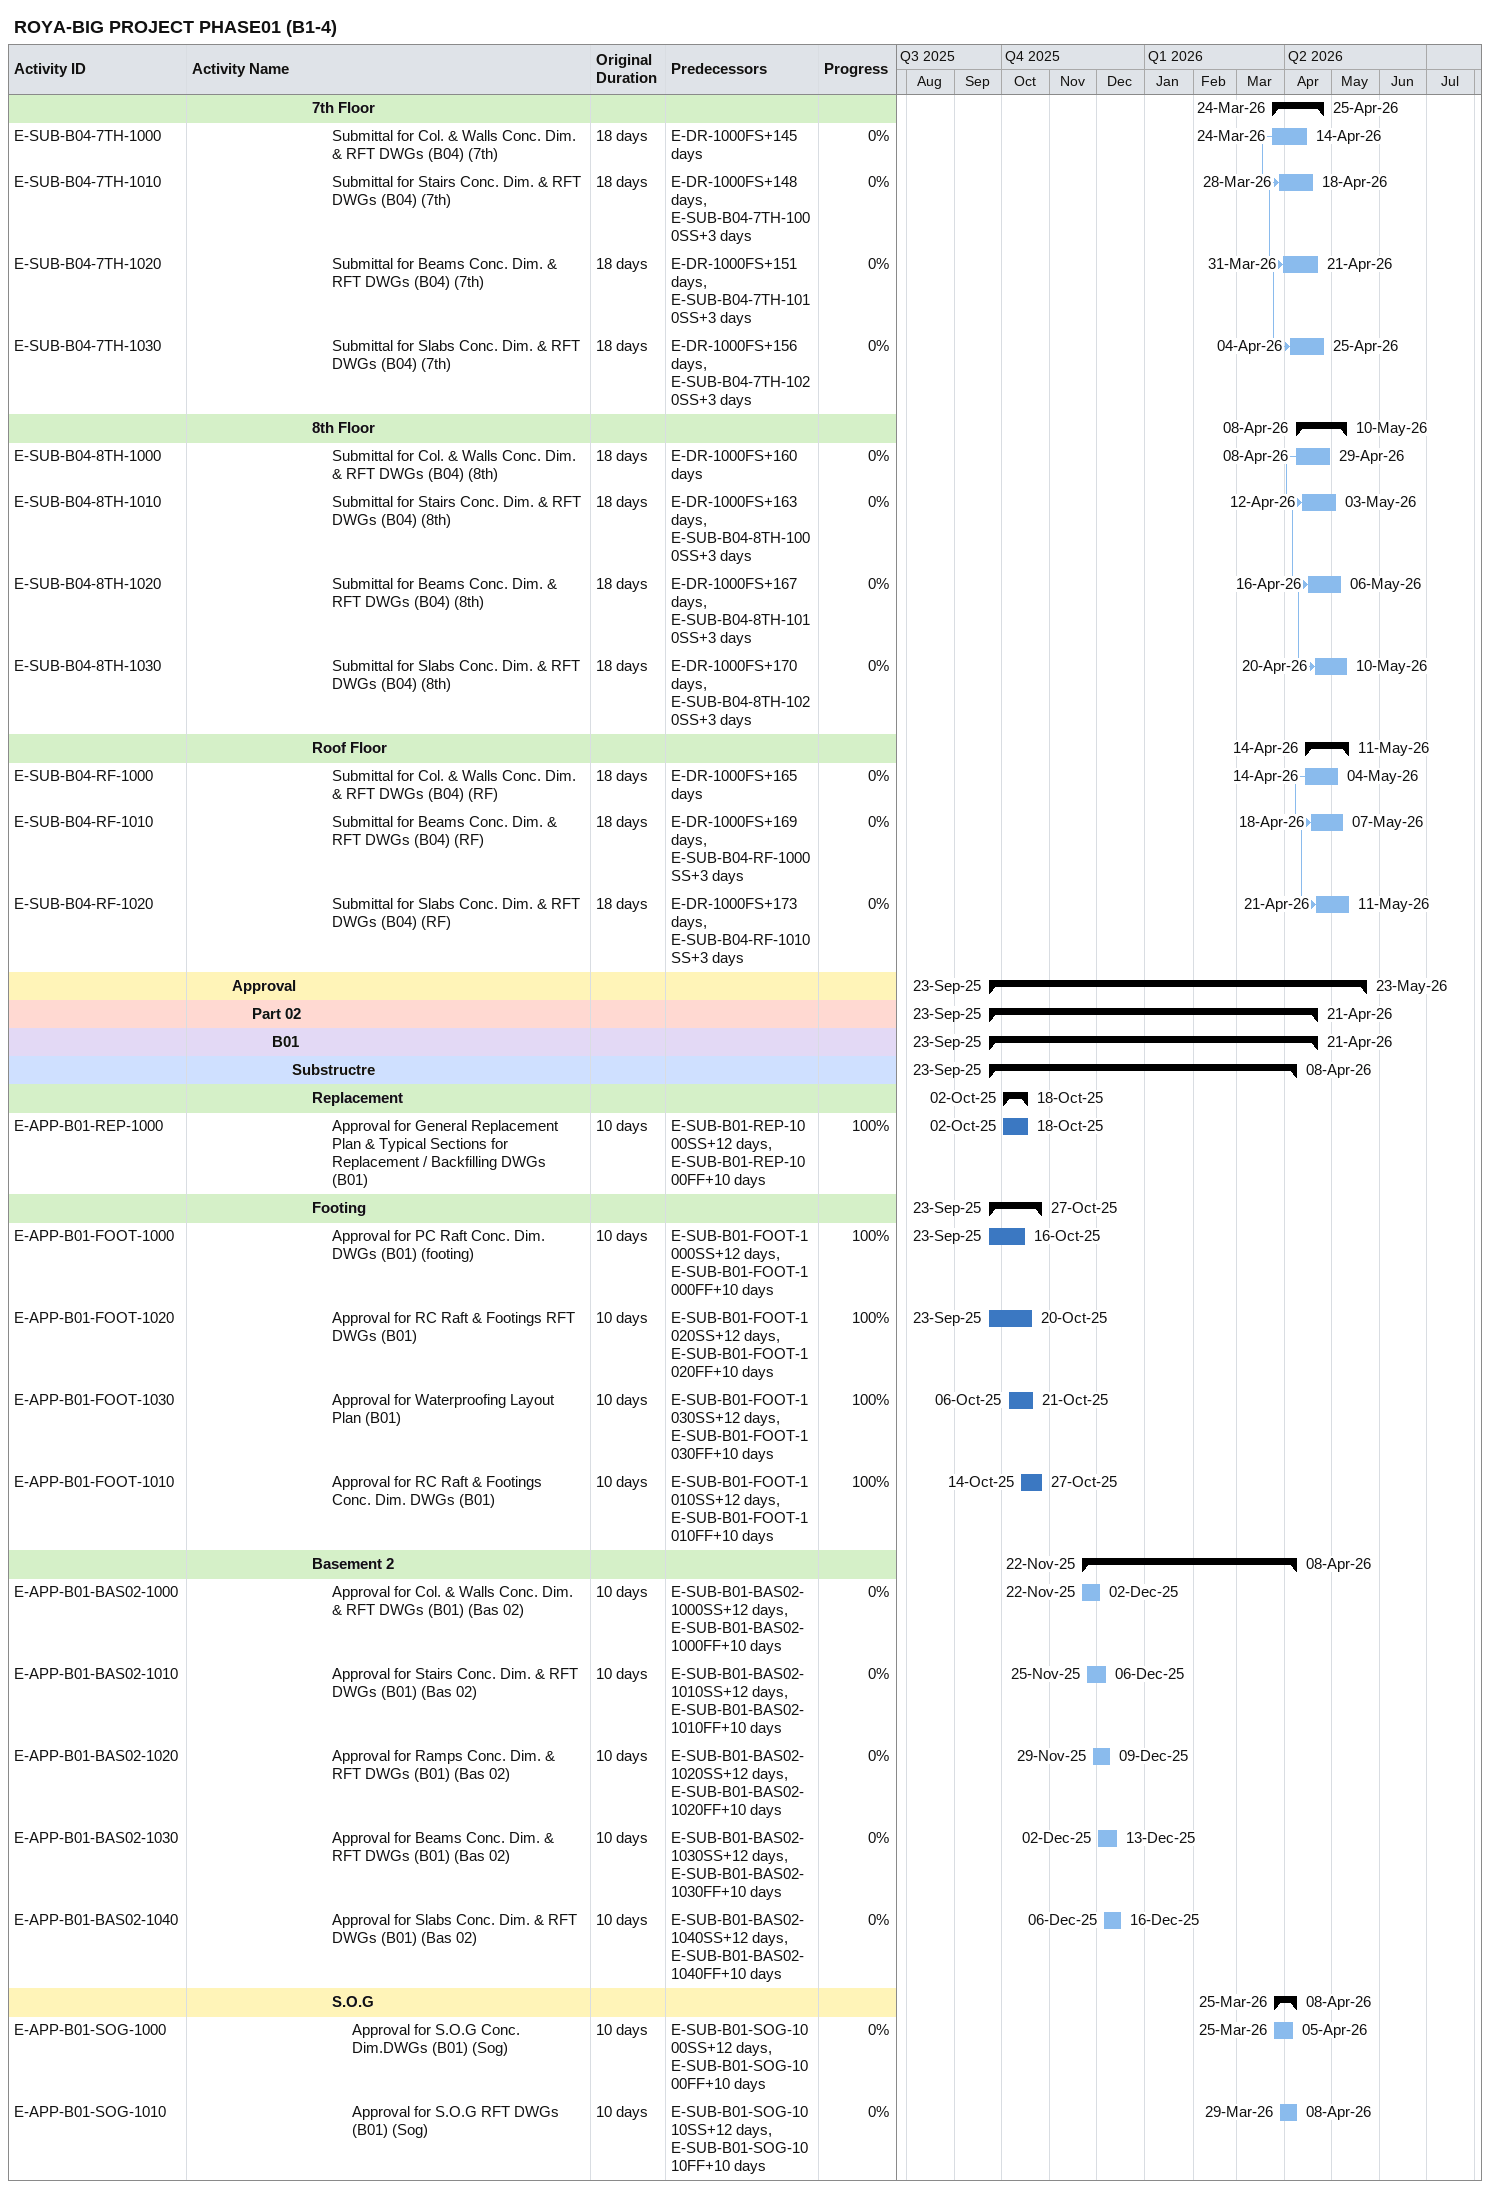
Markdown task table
ROYA-BIG PROJECT PHASE01 (B1-4)

| ID | Level | Task | Original duration | Start | Finish | Predecessors | % complete |
|---|---|---|---|---|---|---|---|
|  | 7 | **7th Floor** |  | 2026-03-24 | 2026-04-25 |  |  |
| E-SUB-B04-7TH-1000 | 8 | Submittal for Col. & Walls Conc. Dim. & RFT DWGs (B04) (7th) | 18d | 2026-03-24 | 2026-04-14 | E-DR-1000FS+145d | 0 |
| E-SUB-B04-7TH-1010 | 8 | Submittal for Stairs Conc. Dim. & RFT DWGs (B04) (7th) | 18d | 2026-03-28 | 2026-04-18 | E-DR-1000FS+148d, E-SUB-B04-7TH-1000SS+3d | 0 |
| E-SUB-B04-7TH-1020 | 8 | Submittal for Beams Conc. Dim. & RFT DWGs (B04) (7th) | 18d | 2026-03-31 | 2026-04-21 | E-DR-1000FS+151d, E-SUB-B04-7TH-1010SS+3d | 0 |
| E-SUB-B04-7TH-1030 | 8 | Submittal for Slabs Conc. Dim. & RFT DWGs (B04) (7th) | 18d | 2026-04-04 | 2026-04-25 | E-DR-1000FS+156d, E-SUB-B04-7TH-1020SS+3d | 0 |
|  | 7 | **8th Floor** |  | 2026-04-08 | 2026-05-10 |  |  |
| E-SUB-B04-8TH-1000 | 8 | Submittal for Col. & Walls Conc. Dim. & RFT DWGs (B04) (8th) | 18d | 2026-04-08 | 2026-04-29 | E-DR-1000FS+160d | 0 |
| E-SUB-B04-8TH-1010 | 8 | Submittal for Stairs Conc. Dim. & RFT DWGs (B04) (8th) | 18d | 2026-04-12 | 2026-05-03 | E-DR-1000FS+163d, E-SUB-B04-8TH-1000SS+3d | 0 |
| E-SUB-B04-8TH-1020 | 8 | Submittal for Beams Conc. Dim. & RFT DWGs (B04) (8th) | 18d | 2026-04-16 | 2026-05-06 | E-DR-1000FS+167d, E-SUB-B04-8TH-1010SS+3d | 0 |
| E-SUB-B04-8TH-1030 | 8 | Submittal for Slabs Conc. Dim. & RFT DWGs (B04) (8th) | 18d | 2026-04-20 | 2026-05-10 | E-DR-1000FS+170d, E-SUB-B04-8TH-1020SS+3d | 0 |
|  | 7 | **Roof Floor** |  | 2026-04-14 | 2026-05-11 |  |  |
| E-SUB-B04-RF-1000 | 8 | Submittal for Col. & Walls Conc. Dim. & RFT DWGs (B04) (RF) | 18d | 2026-04-14 | 2026-05-04 | E-DR-1000FS+165d | 0 |
| E-SUB-B04-RF-1010 | 8 | Submittal for Beams Conc. Dim. & RFT DWGs (B04) (RF) | 18d | 2026-04-18 | 2026-05-07 | E-DR-1000FS+169d, E-SUB-B04-RF-1000SS+3d | 0 |
| E-SUB-B04-RF-1020 | 8 | Submittal for Slabs Conc. Dim. & RFT DWGs (B04) (RF) | 18d | 2026-04-21 | 2026-05-11 | E-DR-1000FS+173d, E-SUB-B04-RF-1010SS+3d | 0 |
|  | 3 | **Approval** |  | 2025-09-23 | 2026-05-23 |  |  |
|  | 4 | **Part 02** |  | 2025-09-23 | 2026-04-21 |  |  |
|  | 5 | **B01** |  | 2025-09-23 | 2026-04-21 |  |  |
|  | 6 | **Substructre** |  | 2025-09-23 | 2026-04-08 |  |  |
|  | 7 | **Replacement** |  | 2025-10-02 | 2025-10-18 |  |  |
| E-APP-B01-REP-1000 | 8 | Approval for General Replacement Plan & Typical Sections for Replacement / Backfilling DWGs (B01) | 10d | 2025-10-02 | 2025-10-18 | E-SUB-B01-REP-1000SS+12d, E-SUB-B01-REP-1000FF+10d | 100 |
|  | 7 | **Footing** |  | 2025-09-23 | 2025-10-27 |  |  |
| E-APP-B01-FOOT-1000 | 8 | Approval for PC Raft Conc. Dim. DWGs (B01) (footing) | 10d | 2025-09-23 | 2025-10-16 | E-SUB-B01-FOOT-1000SS+12d, E-SUB-B01-FOOT-1000FF+10d | 100 |
| E-APP-B01-FOOT-1020 | 8 | Approval for RC Raft & Footings RFT DWGs (B01) | 10d | 2025-09-23 | 2025-10-20 | E-SUB-B01-FOOT-1020SS+12d, E-SUB-B01-FOOT-1020FF+10d | 100 |
| E-APP-B01-FOOT-1030 | 8 | Approval for Waterproofing Layout Plan (B01) | 10d | 2025-10-06 | 2025-10-21 | E-SUB-B01-FOOT-1030SS+12d, E-SUB-B01-FOOT-1030FF+10d | 100 |
| E-APP-B01-FOOT-1010 | 8 | Approval for RC Raft & Footings Conc. Dim. DWGs (B01) | 10d | 2025-10-14 | 2025-10-27 | E-SUB-B01-FOOT-1010SS+12d, E-SUB-B01-FOOT-1010FF+10d | 100 |
|  | 7 | **Basement 2** |  | 2025-11-22 | 2026-04-08 |  |  |
| E-APP-B01-BAS02-1000 | 8 | Approval for Col. & Walls Conc. Dim. & RFT DWGs (B01) (Bas 02) | 10d | 2025-11-22 | 2025-12-02 | E-SUB-B01-BAS02-1000SS+12d, E-SUB-B01-BAS02-1000FF+10d | 0 |
| E-APP-B01-BAS02-1010 | 8 | Approval for Stairs Conc. Dim. & RFT DWGs (B01) (Bas 02) | 10d | 2025-11-25 | 2025-12-06 | E-SUB-B01-BAS02-1010SS+12d, E-SUB-B01-BAS02-1010FF+10d | 0 |
| E-APP-B01-BAS02-1020 | 8 | Approval for Ramps Conc. Dim. & RFT DWGs (B01) (Bas 02) | 10d | 2025-11-29 | 2025-12-09 | E-SUB-B01-BAS02-1020SS+12d, E-SUB-B01-BAS02-1020FF+10d | 0 |
| E-APP-B01-BAS02-1030 | 8 | Approval for Beams Conc. Dim. & RFT DWGs (B01) (Bas 02) | 10d | 2025-12-02 | 2025-12-13 | E-SUB-B01-BAS02-1030SS+12d, E-SUB-B01-BAS02-1030FF+10d | 0 |
| E-APP-B01-BAS02-1040 | 8 | Approval for Slabs Conc. Dim. & RFT DWGs (B01) (Bas 02) | 10d | 2025-12-06 | 2025-12-16 | E-SUB-B01-BAS02-1040SS+12d, E-SUB-B01-BAS02-1040FF+10d | 0 |
|  | 8 | **S.O.G** |  | 2026-03-25 | 2026-04-08 |  |  |
| E-APP-B01-SOG-1000 | 9 | Approval for S.O.G Conc. Dim.DWGs (B01) (Sog) | 10d | 2026-03-25 | 2026-04-05 | E-SUB-B01-SOG-1000SS+12d, E-SUB-B01-SOG-1000FF+10d | 0 |
| E-APP-B01-SOG-1010 | 9 | Approval for S.O.G RFT DWGs (B01) (Sog) | 10d | 2026-03-29 | 2026-04-08 | E-SUB-B01-SOG-1010SS+12d, E-SUB-B01-SOG-1010FF+10d | 0 |
